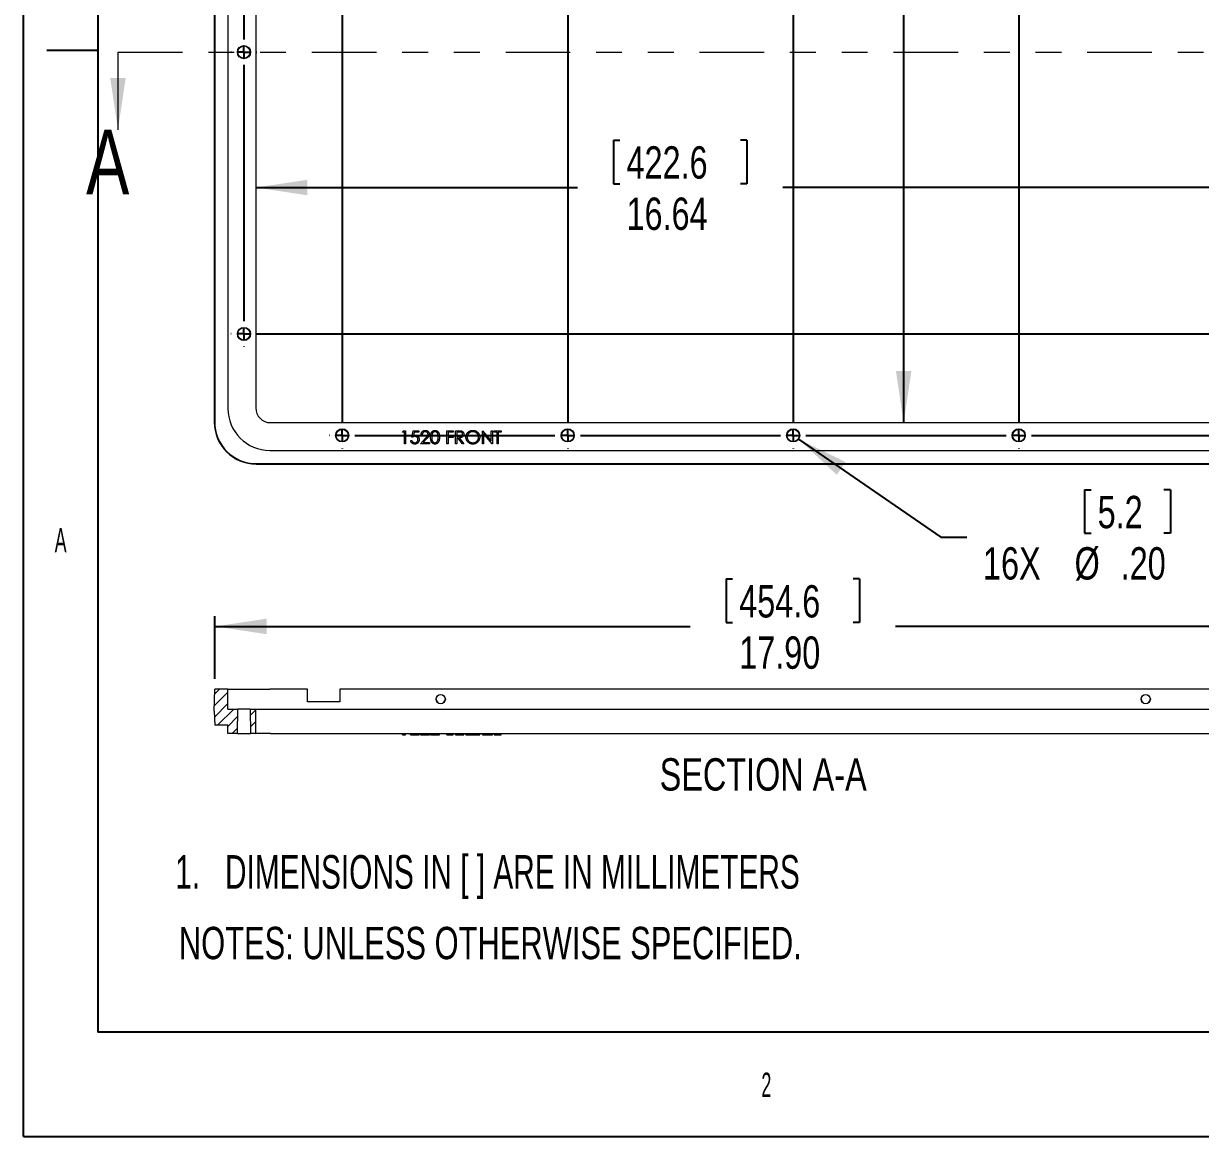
# Model space of a CAD drawing. Header units: inches. Extents: x 0 to 11, y 0 to 8.5.
# Drawn here: x 0 to 4.553, y 0 to 4.305 of the extents above; entities that cross this region are included whole.
import ezdxf

# ---------------------------------------------------------------- set-up
doc = ezdxf.new("R2010")
doc.units = ezdxf.units.IN
doc.header["$MEASUREMENT"] = 0
doc.linetypes.add('PHANTOM', pattern=[0.5, 0.25, -0.05, 0.05, -0.05, 0.05, -0.05])
doc.layers.add('SLD-0', color=7, linetype='Continuous')
doc.styles.add('SLDTEXTSTYLE0', font='TXT', dxfattribs={"width": 0.714844})
doc.styles.add('SLDTEXTSTYLE1', font='TXT', dxfattribs={"width": 0.663462})
doc.styles.add('SLDTEXTSTYLE2', font='TXT', dxfattribs={"width": 0.75})
doc.styles.add('SLDTEXTSTYLE6', font='TXT', dxfattribs={"width": 0.552632})
doc.dimstyles.new('SLDDIMSTYLE0', dxfattribs={"dimtxt": 0.125, "dimasz": 0.2, "dimexe": 0, "dimexo": 0.0625, "dimgap": 0.03125, "dimtad": 0, "dimtih": 1, "dimtoh": 1, "dimlfac": 4, "dimzin": 12, "dimdsep": 46, "dimtxsty": 'SLDTEXTSTYLE2', "dimsah": 1, "dimcen": 0.09, "dimadec": 0, "dimazin": 0, "dimtfac": 1, "dimtofl": 0, "dimtmove": 0, "dimatfit": 3, "dimfxl": 1, "dimtolj": 1, "dimtzin": 12, "dimarcsym": 0})
doc.dimstyles.new('SLDDIMSTYLE1', dxfattribs={"dimtxt": 0.125, "dimasz": 0.2, "dimexe": 0, "dimexo": 0.0625, "dimgap": 0.03125, "dimtad": 0, "dimtih": 1, "dimtoh": 1, "dimlfac": 4, "dimzin": 4, "dimdsep": 46, "dimtxsty": 'SLDTEXTSTYLE2', "dimsah": 1, "dimcen": 0.09, "dimadec": 0, "dimazin": 0, "dimtfac": 1, "dimtofl": 0, "dimtmove": 0, "dimatfit": 3, "dimfxl": 1, "dimtolj": 1, "dimtzin": 12, "dimarcsym": 0})
doc.dimstyles.new('SLDDIMSTYLE2', dxfattribs={"dimtxt": 0.125, "dimasz": 0.2, "dimexe": 0, "dimexo": 0.0625, "dimgap": 0.03125, "dimtad": 0, "dimtih": 1, "dimtoh": 1, "dimlfac": 4, "dimzin": 4, "dimdsep": 46, "dimtxsty": 'SLDTEXTSTYLE2', "dimsah": 1, "dimcen": 0.09, "dimadec": 0, "dimazin": 0, "dimtfac": 1, "dimtmove": 0, "dimatfit": 3, "dimfxl": 1, "dimtolj": 1, "dimtzin": 12, "dimarcsym": 0})

# ---------------------------------------------------------------- blocks, each defined once
blk = doc.blocks.new('*D7')
at = {"layer": 'SLD-0'}
for p, q in [((2.9987, 2.6972), (3.5495, 2.318)), ((4.1049, 2.5015), (4.1049, 2.3329)), ((4.1049, 2.5015), (4.1302, 2.5015)), ((4.4368, 2.5015), (4.4115, 2.5015)), ((4.4368, 2.5015), (4.4368, 2.3329)), ((4.1049, 2.3329), (4.1302, 2.3329)), ((4.4368, 2.3329), (4.4115, 2.3329)), ((3.5495, 2.318), (3.6495, 2.318))]:
    blk.add_line(p, q, dxfattribs=at)
blk.add_solid([(2.9987, 2.6972), (3.1464, 2.5591), (3.1804, 2.6085)], dxfattribs=at)
at = {"layer": 'SLD-0', "char_height": 0.125, "attachment_point": 1, "style": 'SLDTEXTSTYLE2'}
for s, insert in [('5.2', (4.1555, 2.4777)), ('16X ', (3.712, 2.2792)), ('%%c', (4.0662, 2.2792)), ('.20', (4.2448, 2.2792))]:
    blk.add_mtext(s, dxfattribs=dict(at, insert=insert))
blk = doc.blocks.new('*D8')
at = {"layer": 'SLD-0'}
for p, q in [((3.4051, 5.6274), (3.4051, 4.8833)), ((3.1468, 4.8684), (3.1468, 4.6998)), ((3.1468, 4.8684), (3.1721, 4.8684)), ((3.6634, 4.8684), (3.6381, 4.8684)), ((3.6634, 4.8684), (3.6634, 4.6998)), ((3.1468, 4.6998), (3.1721, 4.6998)), ((3.6634, 4.6998), (3.6381, 4.6998)), ((3.4051, 2.7609), (3.4051, 4.4865))]:
    blk.add_line(p, q, dxfattribs=at)
for points in [[(3.4051, 5.6274), (3.3751, 5.4274), (3.4351, 5.4274)], [(3.4051, 2.7609), (3.4351, 2.9609), (3.3751, 2.9609)]]:
    blk.add_solid(points, dxfattribs=at)
at = {"layer": 'SLD-0', "char_height": 0.125, "attachment_point": 1, "style": 'SLDTEXTSTYLE2'}
for s, insert in [('291.2', (3.1974, 4.8446)), ('11.47', (3.1974, 4.6462))]:
    blk.add_mtext(s, dxfattribs=dict(at, insert=insert))
blk = doc.blocks.new('*D9')
at = {"layer": 'SLD-0'}
for p, q in [((2.2822, 3.8538), (2.2822, 3.6852)), ((2.2822, 3.8538), (2.3075, 3.8538)), ((2.7987, 3.8538), (2.7734, 3.8538)), ((2.7987, 3.8538), (2.7987, 3.6852)), ((0.8982, 3.6703), (2.1437, 3.6703)), ((2.2822, 3.6852), (2.3075, 3.6852)), ((2.7987, 3.6852), (2.7734, 3.6852)), ((5.0572, 3.6703), (2.9372, 3.6703))]:
    blk.add_line(p, q, dxfattribs=at)
for points in [[(0.8982, 3.6703), (1.0982, 3.6403), (1.0982, 3.7003)], [(5.0572, 3.6703), (4.8572, 3.7003), (4.8572, 3.6403)]]:
    blk.add_solid(points, dxfattribs=at)
at = {"layer": 'SLD-0', "char_height": 0.125, "attachment_point": 1, "style": 'SLDTEXTSTYLE2'}
for s, insert in [('422.6', (2.3328, 3.8299)), ('16.64', (2.3328, 3.6315))]:
    blk.add_mtext(s, dxfattribs=dict(at, insert=insert))
blk = doc.blocks.new('SW_CENTERMARKSYMBOL_0')
at = {"layer": 'SLD-0', "color": 0}
for p, q in [((0.38, 0.4417), (0.38, 0.4426)), ((0.38, 0.3925), (0.38, 0.4171)), ((1.2525, 0.4417), (1.2525, 0.4426)), ((1.2525, 0.3925), (1.2525, 0.4171)), ((2.125, 0.4417), (2.125, 0.4426)), ((2.125, 0.3925), (2.125, 0.4171)), ((2.9975, 0.4417), (2.9975, 0.4426)), ((2.9975, 0.3925), (2.9975, 0.4171)), ((3.87, 0.4417), (3.87, 0.4426)), ((3.87, 0.3925), (3.87, 0.4171)), ((0.3308, 0.3925), (0.3299, 0.3925)), ((0.38, 0.3925), (0.3554, 0.3925)), ((0.38, 0.3925), (0.4046, 0.3925)), ((0.38, 0.3925), (0.38, 0.3679)), ((0.4292, 0.3925), (1.2033, 0.3925)), ((1.2525, 0.3925), (1.2279, 0.3925)), ((1.2525, 0.3925), (1.2771, 0.3925)), ((1.2525, 0.3925), (1.2525, 0.3679)), ((1.3017, 0.3925), (2.0758, 0.3925)), ((2.125, 0.3925), (2.1004, 0.3925)), ((2.125, 0.3925), (2.1496, 0.3925)), ((2.125, 0.3925), (2.125, 0.3679)), ((2.1742, 0.3925), (2.9483, 0.3925)), ((2.9975, 0.3925), (2.9729, 0.3925)), ((2.9975, 0.3925), (3.0221, 0.3925)), ((2.9975, 0.3925), (2.9975, 0.3679)), ((3.0467, 0.3925), (3.8208, 0.3925)), ((3.87, 0.3925), (3.8454, 0.3925)), ((3.87, 0.3925), (3.8946, 0.3925)), ((3.87, 0.3925), (3.87, 0.3679)), ((3.9192, 0.3925), (3.9201, 0.3925)), ((0.38, 0.3433), (0.38, -2.5233)), ((1.2525, 0.3433), (1.2525, -2.5233)), ((2.125, 0.3433), (2.125, -2.5233)), ((2.9975, 0.3433), (2.9975, -2.5233)), ((3.87, 0.3433), (3.87, -2.5233)), ((0, 0.0492), (0, 0.0501)), ((4.25, 0.0492), (4.25, 0.0501)), ((-0.0492, 0), (-0.0501, 0)), ((0, 0), (-0.0246, 0)), ((0, 0), (0, 0.0246)), ((0, 0), (0.0246, 0)), ((0, 0), (0, -0.0246)), ((0.0492, 0), (4.2008, 0)), ((4.25, 0), (4.2254, 0)), ((4.25, 0), (4.25, 0.0246)), ((4.25, 0), (4.2746, 0)), ((4.25, 0), (4.25, -0.0246)), ((4.2992, 0), (4.3001, 0)), ((0, -0.0492), (0, -1.0408)), ((4.25, -0.0492), (4.25, -1.0408)), ((-0.0492, -1.09), (-0.0501, -1.09)), ((0, -1.09), (-0.0246, -1.09)), ((0, -1.09), (0, -1.0654)), ((0, -1.09), (0.0246, -1.09)), ((0, -1.09), (0, -1.1146)), ((0.0492, -1.09), (0.0501, -1.09)), ((4.2008, -1.09), (4.1999, -1.09)), ((4.25, -1.09), (4.2254, -1.09)), ((4.25, -1.09), (4.25, -1.0654)), ((4.25, -1.09), (4.2746, -1.09)), ((4.25, -1.09), (4.25, -1.1146)), ((4.2992, -1.09), (4.3001, -1.09)), ((0, -1.1392), (0, -2.1308)), ((4.25, -1.1392), (4.25, -2.1308)), ((-0.0492, -2.18), (-0.0501, -2.18)), ((0, -2.18), (-0.0246, -2.18)), ((0, -2.18), (0, -2.1554)), ((0, -2.18), (0.0246, -2.18)), ((0, -2.18), (0, -2.2046)), ((0.0492, -2.18), (4.2008, -2.18)), ((4.25, -2.18), (4.2254, -2.18)), ((4.25, -2.18), (4.25, -2.1554)), ((4.25, -2.18), (4.2746, -2.18)), ((4.25, -2.18), (4.25, -2.2046)), ((4.2992, -2.18), (4.3001, -2.18)), ((0, -2.2292), (0, -2.2301)), ((4.25, -2.2292), (4.25, -2.2301)), ((0.38, -2.5725), (0.38, -2.5479)), ((1.2525, -2.5725), (1.2525, -2.5479)), ((2.125, -2.5725), (2.125, -2.5479)), ((2.9975, -2.5725), (2.9975, -2.5479)), ((3.87, -2.5725), (3.87, -2.5479)), ((0.3308, -2.5725), (0.3299, -2.5725)), ((0.38, -2.5725), (0.3554, -2.5725)), ((0.38, -2.5725), (0.4046, -2.5725)), ((0.38, -2.5725), (0.38, -2.5971)), ((0.4292, -2.5725), (1.2033, -2.5725)), ((1.2525, -2.5725), (1.2279, -2.5725)), ((1.2525, -2.5725), (1.2771, -2.5725)), ((1.2525, -2.5725), (1.2525, -2.5971)), ((1.3017, -2.5725), (2.0758, -2.5725)), ((2.125, -2.5725), (2.1004, -2.5725)), ((2.125, -2.5725), (2.1496, -2.5725)), ((2.125, -2.5725), (2.125, -2.5971)), ((2.1742, -2.5725), (2.9483, -2.5725)), ((2.9975, -2.5725), (2.9729, -2.5725)), ((2.9975, -2.5725), (3.0221, -2.5725)), ((2.9975, -2.5725), (2.9975, -2.5971)), ((3.0467, -2.5725), (3.8208, -2.5725)), ((3.87, -2.5725), (3.8454, -2.5725)), ((3.87, -2.5725), (3.8946, -2.5725)), ((3.87, -2.5725), (3.87, -2.5971)), ((3.9192, -2.5725), (3.9201, -2.5725)), ((0.38, -2.6217), (0.38, -2.6226)), ((1.2525, -2.6217), (1.2525, -2.6226)), ((2.125, -2.6217), (2.125, -2.6226)), ((2.9975, -2.6217), (2.9975, -2.6226)), ((3.87, -2.6217), (3.87, -2.6226))]:
    blk.add_line(p, q, dxfattribs=at)
blk = doc.blocks.new('*D20')
at = {"layer": 'SLD-0'}
for p, q in [((2.7181, 2.1563), (2.7181, 1.9876)), ((2.7181, 2.1563), (2.7434, 2.1563)), ((3.2346, 2.1563), (3.2093, 2.1563)), ((3.2346, 2.1563), (3.2346, 1.9876)), ((0.7407, 1.7701), (0.7407, 2.0121)), ((5.2147, 1.7701), (5.2147, 2.0121)), ((0.7407, 1.9727), (2.5796, 1.9727)), ((2.7181, 1.9876), (2.7434, 1.9876)), ((3.2346, 1.9876), (3.2093, 1.9876)), ((5.2147, 1.9727), (3.3731, 1.9727))]:
    blk.add_line(p, q, dxfattribs=at)
for points in [[(0.7407, 1.9727), (0.9407, 1.9427), (0.9407, 2.0027)], [(5.2147, 1.9727), (5.0147, 2.0027), (5.0147, 1.9427)]]:
    blk.add_solid(points, dxfattribs=at)
at = {"layer": 'SLD-0', "char_height": 0.125, "attachment_point": 1, "style": 'SLDTEXTSTYLE2'}
for s, insert in [('454.6', (2.7687, 2.1324)), ('17.90', (2.7687, 1.934))]:
    blk.add_mtext(s, dxfattribs=dict(at, insert=insert))

msp = doc.modelspace()

# ---------------------------------------------------------------- hatches: boundary and pattern name
at = {"linetype": 'Continuous', "lineweight": 0}
h = msp.add_hatch(dxfattribs=at)
h.set_pattern_fill('ANSI31', scale=0.25, style=0)
h.paths.add_polyline_path([(0.7407, 1.7307), (0.7377, 1.6444), (0.7395, 1.5907), (0.7907, 1.5907), (0.7907, 1.5582), (0.8272, 1.5582), (0.8288, 1.6532), (0.7907, 1.6532), (0.7907, 1.7307)], flags=0)
h = msp.add_hatch(dxfattribs=at)
h.set_pattern_fill('ANSI31', scale=0.25, style=0)
h.paths.add_polyline_path([(0.8782, 1.5582), (0.8982, 1.5582), (0.8982, 1.6532), (0.8765, 1.6532)], flags=0)

# ---------------------------------------------------------------- linework, layer by layer
at = {"color": 7, "linetype": 'Continuous', "lineweight": 15}
for p, q in [((0.7377, 5.6255), (0.7377, 2.7628)), ((0.7395, 5.6236), (0.7395, 2.7647)), ((0.7907, 5.5724), (0.7907, 2.8159)), ((0.8982, 5.5699), (0.8982, 2.8184)), ((0.9557, 2.7609), (4.9997, 2.7609)), ((1.4658, 2.7247), (1.4688, 2.7299)), ((1.4736, 2.7247), (1.4658, 2.7247)), ((1.4688, 2.7299), (1.4781, 2.7299)), ((1.4736, 2.6793), (1.4736, 2.7247)), ((1.4781, 2.7299), (1.4781, 2.6793)), ((1.4976, 2.6923), (1.5021, 2.6923)), ((1.5028, 2.7046), (1.508, 2.7299)), ((1.508, 2.7299), (1.5287, 2.7299)), ((1.5115, 2.7247), (1.5088, 2.7114)), ((1.5287, 2.7247), (1.5115, 2.7247)), ((1.5287, 2.7299), (1.5287, 2.7247)), ((1.5359, 2.6793), (1.5555, 2.7003)), ((1.5424, 2.7144), (1.5378, 2.7144)), ((1.5594, 2.698), (1.5467, 2.6845)), ((1.6377, 2.7299), (1.6624, 2.7299)), ((1.6377, 2.6793), (1.6377, 2.7299)), ((1.6624, 2.7247), (1.6422, 2.7247)), ((1.6422, 2.7247), (1.6422, 2.7092)), ((1.6422, 2.7092), (1.6624, 2.7092)), ((1.6624, 2.704), (1.6422, 2.704)), ((1.6422, 2.704), (1.6422, 2.6793)), ((1.6624, 2.7299), (1.6624, 2.7247)), ((1.6624, 2.7092), (1.6624, 2.704)), ((1.6714, 2.7299), (1.6816, 2.7299)), ((1.6714, 2.6793), (1.6714, 2.7299)), ((1.6855, 2.7247), (1.676, 2.7247)), ((1.676, 2.7247), (1.676, 2.7079)), ((1.676, 2.7079), (1.6852, 2.7078)), ((1.6797, 2.7027), (1.676, 2.7027)), ((1.676, 2.7027), (1.676, 2.6793)), ((1.6983, 2.6793), (1.6797, 2.7027)), ((1.6853, 2.7027), (1.7039, 2.6793)), ((1.7752, 2.6793), (1.7752, 2.7299)), ((1.7752, 2.7299), (1.7762, 2.7299)), ((1.7762, 2.7299), (1.8096, 2.6901)), ((1.8131, 2.6793), (1.7798, 2.7191)), ((1.7798, 2.7191), (1.7798, 2.6793)), ((1.8096, 2.6901), (1.8096, 2.7299)), ((1.8096, 2.7299), (1.8141, 2.7299)), ((1.8141, 2.7299), (1.8141, 2.6793)), ((1.8213, 2.7247), (1.8213, 2.7299)), ((1.8213, 2.7299), (1.8479, 2.7299)), ((1.8323, 2.7247), (1.8213, 2.7247)), ((1.8323, 2.6793), (1.8323, 2.7247)), ((1.8368, 2.7247), (1.8368, 2.6793)), ((1.8479, 2.7247), (1.8368, 2.7247)), ((1.8479, 2.7299), (1.8479, 2.7247)), ((0.9532, 2.6534), (5.0022, 2.6534)), ((1.4781, 2.6793), (1.4736, 2.6793)), ((1.5703, 2.6793), (1.5359, 2.6793)), ((1.5467, 2.6845), (1.5703, 2.6845)), ((1.5703, 2.6845), (1.5703, 2.6793)), ((1.6422, 2.6793), (1.6377, 2.6793)), ((1.676, 2.6793), (1.6714, 2.6793)), ((1.7039, 2.6793), (1.6983, 2.6793)), ((1.7798, 2.6793), (1.7752, 2.6793)), ((1.8141, 2.6793), (1.8131, 2.6793)), ((1.8368, 2.6793), (1.8323, 2.6793)), ((0.9001, 2.6004), (5.0553, 2.6004)), ((0.9019, 2.6023), (5.0534, 2.6023)), ((0.7377, 1.6444), (0.7407, 1.7307)), ((0.7907, 1.7307), (0.7407, 1.7307)), ((0.7907, 1.6532), (0.7907, 1.7307)), ((0.7907, 1.7307), (0.9532, 1.7307)), ((1.0989, 1.7307), (0.9532, 1.7307)), ((1.0989, 1.6807), (1.0989, 1.7307)), ((1.2239, 1.7307), (1.2239, 1.6807)), ((4.7314, 1.7307), (1.2239, 1.7307)), ((0.7377, 1.6444), (0.7395, 1.5907)), ((0.7907, 1.6532), (0.8288, 1.6532)), ((0.8272, 1.5582), (0.8288, 1.6532)), ((0.8765, 1.6532), (0.8288, 1.6532)), ((0.8765, 1.6532), (0.8782, 1.5582)), ((0.8765, 1.6532), (0.8982, 1.6532)), ((0.8982, 1.5582), (0.8982, 1.6532)), ((0.8982, 1.6532), (0.9557, 1.6532)), ((0.9557, 1.6532), (4.9997, 1.6532)), ((1.2239, 1.6807), (1.0989, 1.6807)), ((0.7907, 1.5907), (0.7395, 1.5907)), ((0.7907, 1.5582), (0.7907, 1.5907)), ((0.8272, 1.5582), (0.7907, 1.5582)), ((0.8272, 1.5582), (0.8782, 1.5582)), ((0.8982, 1.5582), (0.8782, 1.5582)), ((0.9557, 1.5582), (0.8982, 1.5582)), ((0.9557, 1.5582), (4.9997, 1.5582)), ((1.4658, 1.5532), (1.4658, 1.5582)), ((1.4658, 1.5532), (1.4688, 1.5532)), ((1.4688, 1.5532), (1.4688, 1.5582)), ((1.4688, 1.5532), (1.4781, 1.5532)), ((1.4781, 1.5532), (1.4781, 1.5582)), ((1.4976, 1.5532), (1.4976, 1.5582)), ((1.4976, 1.5532), (1.5021, 1.5532)), ((1.5021, 1.5532), (1.5021, 1.5582)), ((1.5028, 1.5532), (1.5028, 1.5582)), ((1.5028, 1.5532), (1.508, 1.5532)), ((1.508, 1.5532), (1.508, 1.5582)), ((1.508, 1.5532), (1.5287, 1.5532)), ((1.5287, 1.5532), (1.5287, 1.5582)), ((1.5307, 1.5532), (1.5307, 1.5582)), ((1.5359, 1.5532), (1.5359, 1.5582)), ((1.5359, 1.5532), (1.5378, 1.5532)), ((1.5378, 1.5532), (1.5378, 1.5582)), ((1.5543, 1.5532), (1.5543, 1.5582)), ((1.5696, 1.5532), (1.5696, 1.5582)), ((1.5696, 1.5532), (1.5703, 1.5532)), ((1.5703, 1.5532), (1.5703, 1.5582)), ((1.5748, 1.5532), (1.5748, 1.5582)), ((1.5917, 1.5532), (1.5917, 1.5582)), ((1.6092, 1.5532), (1.6092, 1.5582)), ((1.6377, 1.5532), (1.6377, 1.5582)), ((1.6377, 1.5532), (1.6624, 1.5532)), ((1.6422, 1.5532), (1.6624, 1.5532)), ((1.6624, 1.5532), (1.6624, 1.5582)), ((1.6714, 1.5532), (1.6714, 1.5582)), ((1.6714, 1.5532), (1.6816, 1.5532)), ((1.6816, 1.5532), (1.6816, 1.5582)), ((1.693, 1.5532), (1.693, 1.5582)), ((1.7032, 1.5532), (1.7032, 1.5582)), ((1.7032, 1.5532), (1.7039, 1.5532)), ((1.7039, 1.5532), (1.7039, 1.5582)), ((1.7117, 1.5532), (1.7117, 1.5582)), ((1.7379, 1.5532), (1.7379, 1.5582)), ((1.7648, 1.5532), (1.7648, 1.5582)), ((1.7752, 1.5532), (1.7752, 1.5582)), ((1.7752, 1.5532), (1.7762, 1.5532)), ((1.7762, 1.5532), (1.7762, 1.5582)), ((1.7762, 1.5532), (1.8096, 1.5532)), ((1.8096, 1.5532), (1.8096, 1.5582)), ((1.8096, 1.5532), (1.8141, 1.5532)), ((1.8141, 1.5532), (1.8141, 1.5582)), ((1.8213, 1.5532), (1.8213, 1.5582)), ((1.8213, 1.5532), (1.8479, 1.5532)), ((1.8479, 1.5532), (1.8479, 1.5582))]:
    msp.add_line(p, q, dxfattribs=at)
at = {"color": 7, "linetype": 'PHANTOM', "lineweight": 0}
msp.add_line((0.3653, 4.1941), (5.59, 4.1941), dxfattribs=at)
at = {"color": 7, "linetype": 'Continuous', "lineweight": 0}
msp.add_line((0.3653, 4.1941), (0.3653, 3.8941), dxfattribs=at)
at = {"color": 7, "linetype": 'Continuous', "lineweight": 15}
for centre, radius in [((0.8527, 4.1941), 0.0255), ((0.8527, 4.1941), 0.0238), ((0.8527, 3.1041), 0.0255), ((0.8527, 3.1041), 0.0238), ((1.2327, 2.7116), 0.0255), ((1.2327, 2.7116), 0.0238), ((2.1052, 2.7116), 0.0255), ((2.1052, 2.7116), 0.0238), ((2.9777, 2.7116), 0.0255), ((2.9777, 2.7116), 0.0238), ((3.8502, 2.7116), 0.0255), ((3.8502, 2.7116), 0.0238)]:
    msp.add_circle(centre, radius, dxfattribs=at)
for centre, radius, start, end in [((0.9532, 2.8159), 0.1625, 180, 270), ((0.9557, 2.8184), 0.0575, 180, 270), ((1.6139, 1.6932), 0.018, 182.8809, 357.1191), ((4.3414, 1.6932), 0.018, 182.8809, 357.1191)]:
    msp.add_arc(centre, radius, start, end, dxfattribs=at)
for centre in [(0.9003, 2.763), (0.9021, 2.7649)]:
    msp.add_ellipse(centre, major_axis=(-0.115, -0.115), ratio=0.998783, start_param=5.498396, end_param=7.067974, dxfattribs=at)
for centre in [(1.6139, 1.6914), (4.3414, 1.6914)]:
    msp.add_ellipse(centre, major_axis=(0, 0.018), ratio=0.999391, dxfattribs=at)
for points, knots in [([(1.513, 2.678), (1.5125, 2.678), (1.5115, 2.6781), (1.5101, 2.6783), (1.5087, 2.6786), (1.5074, 2.679), (1.5061, 2.6796), (1.5049, 2.6803), (1.5037, 2.6811), (1.5026, 2.682), (1.5016, 2.683), (1.5007, 2.6841), (1.4999, 2.6853), (1.4993, 2.6866), (1.4987, 2.6879), (1.4982, 2.6893), (1.4978, 2.6908), (1.4977, 2.6918), (1.4976, 2.6923)], [0, 0, 0, 0, 0.065421, 0.128708, 0.190236, 0.250724, 0.310637, 0.370766, 0.431615, 0.493523, 0.555883, 0.617342, 0.678668, 0.740711, 0.802985, 0.866803, 0.932347, 1, 1, 1, 1]), ([(1.5021, 2.6923), (1.5023, 2.6918), (1.5025, 2.6909), (1.5029, 2.6896), (1.5035, 2.6884), (1.5042, 2.6874), (1.505, 2.6865), (1.506, 2.6857), (1.507, 2.685), (1.5082, 2.6844), (1.5094, 2.6838), (1.5107, 2.6835), (1.512, 2.6833), (1.5129, 2.6832), (1.5133, 2.6832)], [0, 0, 0, 0, 0.094687, 0.181994, 0.264377, 0.34218, 0.418618, 0.496509, 0.577369, 0.661511, 0.746733, 0.831258, 0.915206, 1, 1, 1, 1]), ([(1.5139, 2.7072), (1.5136, 2.7072), (1.5127, 2.7072), (1.5115, 2.7071), (1.5102, 2.7069), (1.5088, 2.7066), (1.5074, 2.7062), (1.5059, 2.7058), (1.5044, 2.7052), (1.5033, 2.7048), (1.5028, 2.7046)], [0, 0, 0, 0, 0.102203, 0.211023, 0.3251, 0.446502, 0.573788, 0.708901, 0.850358, 1, 1, 1, 1]), ([(1.5088, 2.7114), (1.5093, 2.7116), (1.5104, 2.7119), (1.5119, 2.7122), (1.5134, 2.7124), (1.5143, 2.7124), (1.5148, 2.7124)], [0, 0, 0, 0, 0.275068, 0.532901, 0.773973, 1, 1, 1, 1]), ([(1.5307, 2.6959), (1.5307, 2.6955), (1.5307, 2.6946), (1.5306, 2.6934), (1.5304, 2.6922), (1.5301, 2.6911), (1.5298, 2.6899), (1.5294, 2.6888), (1.5289, 2.6877), (1.5284, 2.6867), (1.5278, 2.6857), (1.5271, 2.6847), (1.5264, 2.6838), (1.5257, 2.683), (1.5249, 2.6822), (1.524, 2.6815), (1.5231, 2.6808), (1.5221, 2.6803), (1.5211, 2.6797), (1.5201, 2.6793), (1.519, 2.6789), (1.5179, 2.6786), (1.5167, 2.6783), (1.5155, 2.6782), (1.5143, 2.6781), (1.5135, 2.678), (1.513, 2.678)], [0, 0, 0, 0, 0.044014, 0.087434, 0.130118, 0.172554, 0.214555, 0.256298, 0.298438, 0.340849, 0.382715, 0.423924, 0.464246, 0.504074, 0.543862, 0.583567, 0.623094, 0.663229, 0.703551, 0.743938, 0.784541, 0.82575, 0.867757, 0.910745, 0.954914, 1, 1, 1, 1]), ([(1.5133, 2.6832), (1.5137, 2.6832), (1.5146, 2.6833), (1.5158, 2.6834), (1.5171, 2.6837), (1.5182, 2.6841), (1.5193, 2.6846), (1.5204, 2.6853), (1.5214, 2.686), (1.5224, 2.6869), (1.5233, 2.6878), (1.524, 2.6888), (1.5247, 2.6899), (1.5252, 2.691), (1.5256, 2.6922), (1.5259, 2.6934), (1.5261, 2.6947), (1.5261, 2.6956), (1.5261, 2.6961)], [0, 0, 0, 0, 0.064207, 0.126425, 0.18768, 0.248216, 0.308305, 0.369661, 0.431699, 0.495947, 0.559758, 0.622295, 0.683911, 0.745092, 0.80674, 0.869087, 0.93329, 1, 1, 1, 1]), ([(1.5261, 2.6961), (1.5261, 2.6965), (1.5261, 2.6973), (1.526, 2.6984), (1.5257, 2.6995), (1.5253, 2.7006), (1.5249, 2.7015), (1.5243, 2.7025), (1.5236, 2.7033), (1.5228, 2.7041), (1.522, 2.7049), (1.521, 2.7055), (1.52, 2.706), (1.5189, 2.7065), (1.5178, 2.7068), (1.5166, 2.7071), (1.5153, 2.7072), (1.5144, 2.7072), (1.5139, 2.7072)], [0, 0, 0, 0, 0.0653514, 0.127916, 0.1883602, 0.2472161, 0.3056301, 0.3637698, 0.4226609, 0.4826873, 0.5433002, 0.604118, 0.6649649, 0.7274135, 0.7914676, 0.8580554, 0.9270368, 1, 1, 1, 1]), ([(1.5148, 2.7124), (1.5153, 2.7124), (1.5164, 2.7124), (1.5181, 2.7121), (1.5196, 2.7118), (1.5211, 2.7113), (1.5225, 2.7106), (1.5238, 2.7098), (1.525, 2.7089), (1.5262, 2.7078), (1.5273, 2.7066), (1.5282, 2.7053), (1.529, 2.7039), (1.5296, 2.7025), (1.5301, 2.7009), (1.5304, 2.6993), (1.5306, 2.6976), (1.5307, 2.6965), (1.5307, 2.6959)], [0, 0, 0, 0, 0.065808, 0.129394, 0.190894, 0.251281, 0.310815, 0.370371, 0.430768, 0.492881, 0.555104, 0.616067, 0.677256, 0.73826, 0.800762, 0.864778, 0.931045, 1, 1, 1, 1]), ([(1.5378, 2.7144), (1.5379, 2.715), (1.5379, 2.7161), (1.5382, 2.7179), (1.5386, 2.7195), (1.5391, 2.7211), (1.5398, 2.7226), (1.5406, 2.724), (1.5416, 2.7253), (1.5427, 2.7265), (1.5439, 2.7276), (1.5452, 2.7286), (1.5465, 2.7294), (1.548, 2.7301), (1.5495, 2.7306), (1.551, 2.731), (1.5526, 2.7312), (1.5538, 2.7312), (1.5543, 2.7312)], [0, 0, 0, 0, 0.068791, 0.135103, 0.198979, 0.261904, 0.323495, 0.385195, 0.446969, 0.509765, 0.572251, 0.633405, 0.693251, 0.752583, 0.812579, 0.873275, 0.93555, 1, 1, 1, 1]), ([(1.5541, 2.726), (1.5537, 2.726), (1.5529, 2.726), (1.5518, 2.7259), (1.5507, 2.7256), (1.5496, 2.7253), (1.5487, 2.7249), (1.5477, 2.7243), (1.5468, 2.7237), (1.546, 2.723), (1.5452, 2.7222), (1.5446, 2.7213), (1.544, 2.7203), (1.5435, 2.7193), (1.5431, 2.7182), (1.5427, 2.717), (1.5425, 2.7157), (1.5424, 2.7148), (1.5424, 2.7144)], [0, 0, 0, 0, 0.0644387, 0.1265469, 0.1868872, 0.2458775, 0.3040409, 0.3621912, 0.4209759, 0.4806603, 0.5406003, 0.6006891, 0.6619358, 0.7244425, 0.7890384, 0.8563138, 0.926352, 1, 1, 1, 1]), ([(1.5651, 2.7158), (1.5651, 2.7161), (1.565, 2.7168), (1.5649, 2.7178), (1.5646, 2.7188), (1.5643, 2.7197), (1.5638, 2.7206), (1.5633, 2.7214), (1.5626, 2.7223), (1.5619, 2.723), (1.5611, 2.7237), (1.5602, 2.7243), (1.5593, 2.7249), (1.5583, 2.7253), (1.5573, 2.7256), (1.5563, 2.7259), (1.5552, 2.726), (1.5545, 2.726), (1.5541, 2.726)], [0, 0, 0, 0, 0.061965, 0.122122, 0.180988, 0.239933, 0.299906, 0.359989, 0.421776, 0.486576, 0.551535, 0.615018, 0.677259, 0.73973, 0.80305, 0.866495, 0.931973, 1, 1, 1, 1]), ([(1.5543, 2.7312), (1.5549, 2.7312), (1.556, 2.7312), (1.5576, 2.731), (1.5591, 2.7306), (1.5605, 2.7301), (1.5618, 2.7295), (1.5631, 2.7287), (1.5643, 2.7278), (1.5654, 2.7268), (1.5664, 2.7256), (1.5672, 2.7244), (1.568, 2.7232), (1.5686, 2.7219), (1.569, 2.7205), (1.5694, 2.7191), (1.5696, 2.7177), (1.5696, 2.7167), (1.5696, 2.7162)], [0, 0, 0, 0, 0.069475, 0.136517, 0.200789, 0.26383, 0.325735, 0.387291, 0.449509, 0.512968, 0.576275, 0.63758, 0.697903, 0.757172, 0.816599, 0.876653, 0.93729, 1, 1, 1, 1]), ([(1.5555, 2.7003), (1.556, 2.7008), (1.5569, 2.7017), (1.5582, 2.7031), (1.5594, 2.7044), (1.5604, 2.7056), (1.5613, 2.7067), (1.5621, 2.7077), (1.5627, 2.7086), (1.5634, 2.7097), (1.5641, 2.711), (1.5646, 2.7125), (1.565, 2.7141), (1.565, 2.7152), (1.5651, 2.7158)], [0, 0, 0, 0, 0.110803, 0.212829, 0.306101, 0.390647, 0.466924, 0.534481, 0.593587, 0.644557, 0.7362, 0.825024, 0.911986, 1, 1, 1, 1]), ([(1.5696, 2.7162), (1.5696, 2.7155), (1.5695, 2.7141), (1.5691, 2.712), (1.5685, 2.71), (1.5677, 2.7084), (1.5669, 2.7072), (1.5662, 2.7061), (1.5654, 2.7049), (1.5644, 2.7037), (1.5633, 2.7024), (1.5621, 2.701), (1.5608, 2.6996), (1.5599, 2.6986), (1.5594, 2.698)], [0, 0, 0, 0, 0.098702, 0.195672, 0.292422, 0.391343, 0.444462, 0.504229, 0.570352, 0.642546, 0.722288, 0.807921, 0.90047, 1, 1, 1, 1]), ([(1.5748, 2.7046), (1.5748, 2.7054), (1.5748, 2.707), (1.5749, 2.7093), (1.5751, 2.7114), (1.5753, 2.7135), (1.5756, 2.7153), (1.576, 2.7171), (1.5764, 2.7186), (1.5769, 2.7201), (1.5775, 2.7214), (1.5781, 2.7227), (1.5788, 2.7238), (1.5795, 2.7249), (1.5803, 2.7259), (1.5811, 2.7268), (1.582, 2.7277), (1.583, 2.7284), (1.584, 2.7291), (1.585, 2.7296), (1.586, 2.7301), (1.5871, 2.7305), (1.5882, 2.7308), (1.5894, 2.7311), (1.5905, 2.7312), (1.5913, 2.7312), (1.5917, 2.7312)], [0, 0, 0, 0, 0.068595, 0.133246, 0.194313, 0.251279, 0.304513, 0.354235, 0.400481, 0.443411, 0.484015, 0.523252, 0.561042, 0.5979, 0.633518, 0.668314, 0.702496, 0.736685, 0.770293, 0.803437, 0.835913, 0.86846, 0.900847, 0.933467, 0.966258, 1, 1, 1, 1]), ([(1.5917, 2.678), (1.5913, 2.678), (1.5905, 2.6781), (1.5894, 2.6782), (1.5882, 2.6784), (1.5871, 2.6787), (1.586, 2.6791), (1.585, 2.6796), (1.584, 2.6802), (1.583, 2.6808), (1.5821, 2.6816), (1.5812, 2.6824), (1.5803, 2.6833), (1.5796, 2.6843), (1.5788, 2.6854), (1.5781, 2.6866), (1.5775, 2.6878), (1.5769, 2.6892), (1.5764, 2.6906), (1.576, 2.6922), (1.5756, 2.6939), (1.5753, 2.6958), (1.5751, 2.6978), (1.5749, 2.7), (1.5748, 2.7022), (1.5748, 2.7038), (1.5748, 2.7046)], [0, 0, 0, 0, 0.033787, 0.066622, 0.099285, 0.131361, 0.163585, 0.196104, 0.228902, 0.262158, 0.295991, 0.330218, 0.36506, 0.400951, 0.43762, 0.475708, 0.515381, 0.556414, 0.599765, 0.646424, 0.696431, 0.749782, 0.806573, 0.867436, 0.931887, 1, 1, 1, 1]), ([(1.5919, 2.726), (1.5913, 2.726), (1.5902, 2.7259), (1.5885, 2.7255), (1.5869, 2.7248), (1.5857, 2.724), (1.5847, 2.7233), (1.584, 2.7226), (1.5834, 2.7219), (1.5828, 2.7211), (1.5823, 2.7203), (1.5817, 2.7193), (1.5813, 2.7184), (1.5809, 2.7173), (1.5805, 2.7162), (1.5802, 2.7149), (1.5799, 2.7135), (1.5797, 2.712), (1.5795, 2.7103), (1.5794, 2.7085), (1.5793, 2.7066), (1.5793, 2.7053), (1.5793, 2.7046)], [0, 0, 0, 0, 0.060387, 0.120883, 0.182755, 0.247811, 0.281299, 0.315088, 0.349702, 0.384857, 0.420966, 0.458511, 0.497175, 0.537602, 0.580503, 0.627468, 0.678388, 0.733983, 0.793747, 0.857714, 0.926698, 1, 1, 1, 1]), ([(1.5793, 2.7046), (1.5793, 2.704), (1.5793, 2.7026), (1.5794, 2.7007), (1.5795, 2.699), (1.5797, 2.6973), (1.5799, 2.6958), (1.5802, 2.6944), (1.5805, 2.6931), (1.5809, 2.692), (1.5813, 2.6909), (1.5817, 2.6899), (1.5822, 2.689), (1.5828, 2.6882), (1.5834, 2.6874), (1.584, 2.6867), (1.5847, 2.686), (1.5857, 2.6853), (1.5869, 2.6845), (1.5885, 2.6838), (1.5902, 2.6833), (1.5913, 2.6833), (1.5919, 2.6832)], [0, 0, 0, 0, 0.072951, 0.141584, 0.205926, 0.265301, 0.320597, 0.371817, 0.41879, 0.461699, 0.502134, 0.540804, 0.578181, 0.614297, 0.649678, 0.684299, 0.718359, 0.752081, 0.817652, 0.879722, 0.939966, 1, 1, 1, 1]), ([(1.5917, 2.7312), (1.5921, 2.7312), (1.5929, 2.7312), (1.5941, 2.7311), (1.5952, 2.7308), (1.5964, 2.7305), (1.5975, 2.7301), (1.5985, 2.7296), (1.5996, 2.7291), (1.6006, 2.7284), (1.6016, 2.7276), (1.6025, 2.7268), (1.6033, 2.7259), (1.6042, 2.7248), (1.6049, 2.7237), (1.6056, 2.7225), (1.6063, 2.7212), (1.6069, 2.7199), (1.6074, 2.7184), (1.6079, 2.7168), (1.6083, 2.715), (1.6086, 2.7132), (1.6089, 2.7112), (1.609, 2.7091), (1.6091, 2.7069), (1.6092, 2.7054), (1.6092, 2.7046)], [0, 0, 0, 0, 0.033788, 0.067194, 0.099862, 0.132567, 0.165151, 0.197913, 0.231319, 0.265083, 0.299255, 0.334399, 0.369943, 0.406284, 0.444064, 0.482998, 0.523354, 0.565537, 0.609613, 0.656391, 0.705885, 0.758325, 0.813832, 0.872795, 0.934722, 1, 1, 1, 1]), ([(1.6092, 2.7046), (1.6092, 2.7038), (1.6091, 2.7023), (1.609, 2.7001), (1.6089, 2.698), (1.6086, 2.6961), (1.6083, 2.6942), (1.6079, 2.6925), (1.6075, 2.6909), (1.6069, 2.6894), (1.6063, 2.6881), (1.6057, 2.6868), (1.605, 2.6856), (1.6042, 2.6845), (1.6034, 2.6834), (1.6025, 2.6825), (1.6016, 2.6817), (1.6006, 2.6809), (1.5996, 2.6802), (1.5986, 2.6796), (1.5975, 2.6792), (1.5964, 2.6787), (1.5953, 2.6784), (1.5941, 2.6782), (1.5929, 2.6781), (1.5921, 2.678), (1.5917, 2.678)], [0, 0, 0, 0, 0.065063, 0.126773, 0.185516, 0.240765, 0.29298, 0.34225, 0.388919, 0.432776, 0.474628, 0.514775, 0.553606, 0.591426, 0.628028, 0.663804, 0.698984, 0.733591, 0.767628, 0.801208, 0.834264, 0.866981, 0.89972, 0.932702, 0.966176, 1, 1, 1, 1]), ([(1.6046, 2.7046), (1.6046, 2.7052), (1.6046, 2.7064), (1.6045, 2.7082), (1.6044, 2.7098), (1.6042, 2.7114), (1.604, 2.7129), (1.6037, 2.7143), (1.6033, 2.7156), (1.6029, 2.7169), (1.6025, 2.718), (1.602, 2.7191), (1.6015, 2.7201), (1.6009, 2.721), (1.6003, 2.7218), (1.5996, 2.7226), (1.599, 2.7232), (1.598, 2.724), (1.5967, 2.7248), (1.5952, 2.7255), (1.5935, 2.7259), (1.5924, 2.726), (1.5919, 2.726)], [0, 0, 0, 0, 0.065681, 0.128486, 0.188175, 0.245106, 0.299448, 0.350823, 0.399942, 0.446672, 0.491255, 0.533376, 0.573853, 0.612526, 0.649597, 0.685532, 0.720106, 0.753838, 0.818925, 0.880493, 0.940311, 1, 1, 1, 1]), ([(1.5919, 2.6832), (1.5924, 2.6833), (1.5935, 2.6833), (1.5952, 2.6837), (1.5968, 2.6844), (1.598, 2.6852), (1.599, 2.686), (1.5996, 2.6866), (1.6003, 2.6873), (1.6008, 2.6881), (1.6014, 2.689), (1.6019, 2.6899), (1.6023, 2.6909), (1.6026, 2.6916), (1.6027, 2.6919)], [0, 0, 0, 0, 0.1128134, 0.2253939, 0.3395948, 0.4596754, 0.5217352, 0.5839258, 0.6481741, 0.713881, 0.7810045, 0.8514509, 0.9240507, 1, 1, 1, 1]), ([(1.6027, 2.6919), (1.6029, 2.6924), (1.6032, 2.6933), (1.6036, 2.6947), (1.6039, 2.6962), (1.6042, 2.6977), (1.6044, 2.6994), (1.6045, 2.7011), (1.6046, 2.7028), (1.6046, 2.704), (1.6046, 2.7046)], [0, 0, 0, 0, 0.1105883, 0.2245418, 0.3425035, 0.4643241, 0.590756, 0.7222275, 0.8588428, 1, 1, 1, 1]), ([(1.6816, 2.7299), (1.6822, 2.7299), (1.6835, 2.7299), (1.6854, 2.7299), (1.6871, 2.7298), (1.6886, 2.7298), (1.6899, 2.7297), (1.6911, 2.7296), (1.6921, 2.7294), (1.6927, 2.7293), (1.693, 2.7292)], [0, 0, 0, 0, 0.176258, 0.338434, 0.484822, 0.617158, 0.734698, 0.837385, 0.926372, 1, 1, 1, 1]), ([(1.6852, 2.7078), (1.6857, 2.7078), (1.6865, 2.7078), (1.6877, 2.7079), (1.6889, 2.7079), (1.6899, 2.708), (1.6908, 2.7082), (1.6917, 2.7083), (1.6925, 2.7085), (1.6934, 2.7088), (1.6944, 2.7093), (1.6955, 2.7099), (1.6965, 2.7108), (1.6973, 2.7118), (1.6979, 2.7128), (1.6983, 2.714), (1.6986, 2.7152), (1.6987, 2.716), (1.6987, 2.7164)], [0, 0, 0, 0, 0.071668, 0.138913, 0.201185, 0.259124, 0.312255, 0.360682, 0.405086, 0.445102, 0.518778, 0.589462, 0.658462, 0.727283, 0.796322, 0.863175, 0.930949, 1, 1, 1, 1]), ([(1.7032, 2.7164), (1.7032, 2.7157), (1.7032, 2.7144), (1.7028, 2.7125), (1.7021, 2.7107), (1.7013, 2.7091), (1.7002, 2.7076), (1.6988, 2.7063), (1.6973, 2.7052), (1.6958, 2.7044), (1.6945, 2.7039), (1.6935, 2.7036), (1.6923, 2.7033), (1.6911, 2.7031), (1.6898, 2.7029), (1.6883, 2.7028), (1.6868, 2.7027), (1.6858, 2.7027), (1.6853, 2.7027)], [0, 0, 0, 0, 0.07878, 0.153721, 0.226714, 0.299191, 0.37119, 0.443006, 0.516689, 0.593217, 0.633873, 0.676989, 0.7229, 0.771959, 0.824211, 0.879379, 0.937948, 1, 1, 1, 1]), ([(1.6987, 2.7164), (1.6987, 2.7168), (1.6986, 2.7176), (1.6983, 2.7188), (1.6979, 2.7199), (1.6972, 2.721), (1.6964, 2.7219), (1.6955, 2.7227), (1.6945, 2.7234), (1.6936, 2.7238), (1.6927, 2.7241), (1.692, 2.7243), (1.6911, 2.7244), (1.6902, 2.7245), (1.6891, 2.7246), (1.688, 2.7247), (1.6868, 2.7247), (1.6859, 2.7247), (1.6855, 2.7247)], [0, 0, 0, 0, 0.068814, 0.136365, 0.204019, 0.273064, 0.342913, 0.410965, 0.479169, 0.549308, 0.587652, 0.630647, 0.678879, 0.731934, 0.791111, 0.855283, 0.925086, 1, 1, 1, 1]), ([(1.693, 2.7292), (1.6934, 2.7291), (1.6941, 2.729), (1.6952, 2.7286), (1.6962, 2.7281), (1.6971, 2.7276), (1.698, 2.727), (1.6989, 2.7264), (1.6997, 2.7256), (1.7004, 2.7248), (1.7011, 2.7239), (1.7016, 2.723), (1.7021, 2.722), (1.7025, 2.721), (1.7028, 2.7199), (1.7031, 2.7188), (1.7032, 2.7176), (1.7032, 2.7168), (1.7032, 2.7164)], [0, 0, 0, 0, 0.064217, 0.127064, 0.188745, 0.249132, 0.309453, 0.369827, 0.43065, 0.492352, 0.554072, 0.61569, 0.676798, 0.738439, 0.801317, 0.865185, 0.931641, 1, 1, 1, 1]), ([(1.7117, 2.7044), (1.7117, 2.705), (1.7117, 2.7062), (1.7119, 2.708), (1.7121, 2.7097), (1.7125, 2.7114), (1.713, 2.7131), (1.7136, 2.7148), (1.7143, 2.7164), (1.7152, 2.718), (1.7161, 2.7195), (1.7171, 2.7209), (1.7181, 2.7223), (1.7193, 2.7235), (1.7206, 2.7247), (1.7219, 2.7258), (1.7233, 2.7268), (1.7248, 2.7277), (1.7263, 2.7285), (1.7279, 2.7293), (1.7295, 2.7299), (1.7311, 2.7304), (1.7328, 2.7308), (1.7344, 2.731), (1.7362, 2.7312), (1.7373, 2.7312), (1.7379, 2.7312)], [0, 0, 0, 0, 0.043209, 0.085873, 0.12812, 0.170152, 0.211918, 0.253753, 0.296006, 0.338443, 0.381015, 0.42282, 0.464089, 0.505126, 0.545975, 0.586985, 0.628339, 0.670084, 0.711992, 0.753039, 0.794049, 0.834886, 0.875498, 0.916547, 0.958004, 1, 1, 1, 1]), ([(1.7383, 2.678), (1.7374, 2.6781), (1.7356, 2.6781), (1.7329, 2.6785), (1.7304, 2.6791), (1.728, 2.6799), (1.7256, 2.681), (1.7234, 2.6823), (1.7213, 2.6839), (1.7193, 2.6857), (1.7175, 2.6877), (1.716, 2.6898), (1.7146, 2.692), (1.7135, 2.6943), (1.7127, 2.6967), (1.7121, 2.6992), (1.7117, 2.7017), (1.7117, 2.7035), (1.7117, 2.7044)], [0, 0, 0, 0, 0.065819, 0.129747, 0.192072, 0.253459, 0.31457, 0.37628, 0.439026, 0.503267, 0.567493, 0.629705, 0.691, 0.751452, 0.812004, 0.87315, 0.935635, 1, 1, 1, 1]), ([(1.7381, 2.726), (1.7377, 2.726), (1.7367, 2.726), (1.7353, 2.7259), (1.7339, 2.7256), (1.7325, 2.7253), (1.7311, 2.7249), (1.7298, 2.7244), (1.7285, 2.7238), (1.7272, 2.7232), (1.7259, 2.7224), (1.7247, 2.7216), (1.7236, 2.7207), (1.7226, 2.7198), (1.7216, 2.7187), (1.7207, 2.7177), (1.7198, 2.7165), (1.7191, 2.7154), (1.7184, 2.7141), (1.7178, 2.7128), (1.7173, 2.7115), (1.7169, 2.7102), (1.7166, 2.7088), (1.7164, 2.7074), (1.7162, 2.7059), (1.7162, 2.7049), (1.7162, 2.7044)], [0, 0, 0, 0, 0.042023, 0.083645, 0.124984, 0.166247, 0.207702, 0.249631, 0.291742, 0.334743, 0.37746, 0.419556, 0.461044, 0.502096, 0.542891, 0.583801, 0.624864, 0.666225, 0.707399, 0.748557, 0.789655, 0.83074, 0.87207, 0.913993, 0.956498, 1, 1, 1, 1]), ([(1.7162, 2.7044), (1.7162, 2.7037), (1.7162, 2.7023), (1.7166, 2.7002), (1.7171, 2.6981), (1.7178, 2.6962), (1.7187, 2.6943), (1.7198, 2.6926), (1.7211, 2.6909), (1.7226, 2.6893), (1.7242, 2.6879), (1.726, 2.6867), (1.7278, 2.6856), (1.7297, 2.6847), (1.7317, 2.6841), (1.7338, 2.6836), (1.7359, 2.6833), (1.7374, 2.6832), (1.7381, 2.6832)], [0, 0, 0, 0, 0.064504, 0.126899, 0.187747, 0.24815, 0.308586, 0.369583, 0.431827, 0.49618, 0.560668, 0.623504, 0.68526, 0.746537, 0.808327, 0.870486, 0.934317, 1, 1, 1, 1]), ([(1.7379, 2.7312), (1.7389, 2.7312), (1.7407, 2.7312), (1.7434, 2.7308), (1.746, 2.7302), (1.7485, 2.7294), (1.7508, 2.7283), (1.753, 2.7269), (1.7552, 2.7254), (1.7571, 2.7236), (1.7589, 2.7216), (1.7605, 2.7195), (1.7619, 2.7173), (1.7629, 2.715), (1.7638, 2.7126), (1.7644, 2.71), (1.7648, 2.7074), (1.7648, 2.7056), (1.7648, 2.7047)], [0, 0, 0, 0, 0.06657, 0.130749, 0.193413, 0.254989, 0.316114, 0.377262, 0.439401, 0.502971, 0.566525, 0.628231, 0.689091, 0.749345, 0.81017, 0.87161, 0.934869, 1, 1, 1, 1]), ([(1.7603, 2.7047), (1.7603, 2.7052), (1.7603, 2.7061), (1.7601, 2.7076), (1.7599, 2.709), (1.7596, 2.7103), (1.7592, 2.7117), (1.7587, 2.713), (1.7581, 2.7142), (1.7574, 2.7154), (1.7567, 2.7166), (1.7558, 2.7177), (1.7549, 2.7188), (1.7539, 2.7198), (1.7529, 2.7207), (1.7517, 2.7216), (1.7505, 2.7224), (1.7493, 2.7231), (1.748, 2.7238), (1.7466, 2.7244), (1.7453, 2.7249), (1.7439, 2.7253), (1.7425, 2.7256), (1.741, 2.7259), (1.7396, 2.726), (1.7386, 2.726), (1.7381, 2.726)], [0, 0, 0, 0, 0.042915, 0.08513, 0.126473, 0.167453, 0.207976, 0.248249, 0.28875, 0.32967, 0.370537, 0.411129, 0.451819, 0.492406, 0.533486, 0.575263, 0.617441, 0.660672, 0.70394, 0.746868, 0.789079, 0.831104, 0.873238, 0.915166, 0.957381, 1, 1, 1, 1]), ([(1.7381, 2.6832), (1.7386, 2.6832), (1.7396, 2.6832), (1.7411, 2.6834), (1.7426, 2.6836), (1.744, 2.6839), (1.7454, 2.6843), (1.7467, 2.6848), (1.7481, 2.6854), (1.7494, 2.686), (1.7506, 2.6868), (1.7518, 2.6876), (1.7529, 2.6884), (1.754, 2.6894), (1.7549, 2.6904), (1.7558, 2.6914), (1.7567, 2.6926), (1.7574, 2.6938), (1.7581, 2.695), (1.7587, 2.6963), (1.7592, 2.6976), (1.7596, 2.6989), (1.7599, 2.7003), (1.7601, 2.7017), (1.7603, 2.7032), (1.7603, 2.7042), (1.7603, 2.7047)], [0, 0, 0, 0, 0.0436332, 0.0865378, 0.1291773, 0.1714363, 0.2134159, 0.255266, 0.2973695, 0.3399407, 0.3823475, 0.4239529, 0.4648712, 0.5055723, 0.5460026, 0.586568, 0.6270648, 0.6682707, 0.7095492, 0.7504282, 0.7910962, 0.8320271, 0.873136, 0.9146108, 0.956956, 1, 1, 1, 1]), ([(1.7648, 2.7047), (1.7648, 2.7037), (1.7648, 2.7019), (1.7644, 2.6993), (1.7638, 2.6968), (1.763, 2.6944), (1.7619, 2.692), (1.7605, 2.6898), (1.7589, 2.6877), (1.7572, 2.6858), (1.7552, 2.6839), (1.7531, 2.6824), (1.7509, 2.681), (1.7486, 2.6799), (1.7462, 2.6791), (1.7437, 2.6785), (1.741, 2.6781), (1.7392, 2.6781), (1.7383, 2.678)], [0, 0, 0, 0, 0.065227, 0.128569, 0.19032, 0.251378, 0.312388, 0.373789, 0.436431, 0.500567, 0.564687, 0.627136, 0.688455, 0.749246, 0.810155, 0.871671, 0.934773, 1, 1, 1, 1]), ([(1.5021, 1.5532), (1.5023, 1.5532), (1.5025, 1.5532), (1.5029, 1.5532), (1.5035, 1.5532), (1.5042, 1.5532), (1.505, 1.5532), (1.506, 1.5532), (1.507, 1.5532), (1.5082, 1.5532), (1.5094, 1.5532), (1.5107, 1.5532), (1.512, 1.5532), (1.5129, 1.5532), (1.5133, 1.5532)], [0, 0, 0, 0, 0.094687, 0.181994, 0.264377, 0.34218, 0.418618, 0.496509, 0.577369, 0.661511, 0.746733, 0.831258, 0.915206, 1, 1, 1, 1]), ([(1.5088, 1.5532), (1.5093, 1.5532), (1.5104, 1.5532), (1.5119, 1.5532), (1.5134, 1.5532), (1.5143, 1.5532), (1.5148, 1.5532)], [0, 0, 0, 0, 0.275068, 0.532901, 0.773973, 1, 1, 1, 1]), ([(1.5148, 1.5532), (1.5153, 1.5532), (1.5164, 1.5532), (1.5181, 1.5532), (1.5196, 1.5532), (1.5211, 1.5532), (1.5225, 1.5532), (1.5238, 1.5532), (1.525, 1.5532), (1.5262, 1.5532), (1.5273, 1.5532), (1.5282, 1.5532), (1.529, 1.5532), (1.5296, 1.5532), (1.5301, 1.5532), (1.5304, 1.5532), (1.5306, 1.5532), (1.5307, 1.5532), (1.5307, 1.5532)], [0, 0, 0, 0, 0.065808, 0.129394, 0.190894, 0.251281, 0.310815, 0.370371, 0.430768, 0.492881, 0.555104, 0.616067, 0.677256, 0.73826, 0.800762, 0.864778, 0.931045, 1, 1, 1, 1]), ([(1.5378, 1.5532), (1.5379, 1.5532), (1.5379, 1.5532), (1.5382, 1.5532), (1.5386, 1.5532), (1.5391, 1.5532), (1.5398, 1.5532), (1.5406, 1.5532), (1.5416, 1.5532), (1.5427, 1.5532), (1.5439, 1.5532), (1.5452, 1.5532), (1.5465, 1.5532), (1.548, 1.5532), (1.5495, 1.5532), (1.551, 1.5532), (1.5526, 1.5532), (1.5538, 1.5532), (1.5543, 1.5532)], [0, 0, 0, 0, 0.068791, 0.135103, 0.198979, 0.261904, 0.323495, 0.385195, 0.446969, 0.509765, 0.572251, 0.633405, 0.693251, 0.752583, 0.812579, 0.873275, 0.93555, 1, 1, 1, 1]), ([(1.5543, 1.5532), (1.5549, 1.5532), (1.556, 1.5532), (1.5576, 1.5532), (1.5591, 1.5532), (1.5605, 1.5532), (1.5618, 1.5532), (1.5631, 1.5532), (1.5643, 1.5532), (1.5654, 1.5532), (1.5664, 1.5532), (1.5672, 1.5532), (1.568, 1.5532), (1.5686, 1.5532), (1.569, 1.5532), (1.5694, 1.5532), (1.5696, 1.5532), (1.5696, 1.5532), (1.5696, 1.5532)], [0, 0, 0, 0, 0.069475, 0.136517, 0.200789, 0.26383, 0.325735, 0.387291, 0.449509, 0.512968, 0.576275, 0.63758, 0.697903, 0.757172, 0.816599, 0.876653, 0.93729, 1, 1, 1, 1]), ([(1.5748, 1.5532), (1.5748, 1.5532), (1.5748, 1.5532), (1.5749, 1.5532), (1.5751, 1.5532), (1.5753, 1.5532), (1.5756, 1.5532), (1.576, 1.5532), (1.5764, 1.5532), (1.5769, 1.5532), (1.5775, 1.5532), (1.5781, 1.5532), (1.5788, 1.5532), (1.5795, 1.5532), (1.5803, 1.5532), (1.5811, 1.5532), (1.582, 1.5532), (1.583, 1.5532), (1.584, 1.5532), (1.585, 1.5532), (1.586, 1.5532), (1.5871, 1.5532), (1.5882, 1.5532), (1.5894, 1.5532), (1.5905, 1.5532), (1.5913, 1.5532), (1.5917, 1.5532)], [0, 0, 0, 0, 0.068595, 0.133246, 0.194313, 0.251279, 0.304513, 0.354235, 0.400481, 0.443411, 0.484015, 0.523252, 0.561042, 0.5979, 0.633518, 0.668314, 0.702496, 0.736685, 0.770293, 0.803437, 0.835913, 0.86846, 0.900847, 0.933467, 0.966258, 1, 1, 1, 1]), ([(1.5917, 1.5532), (1.5921, 1.5532), (1.5929, 1.5532), (1.5941, 1.5532), (1.5952, 1.5532), (1.5964, 1.5532), (1.5975, 1.5532), (1.5985, 1.5532), (1.5996, 1.5532), (1.6006, 1.5532), (1.6016, 1.5532), (1.6025, 1.5532), (1.6033, 1.5532), (1.6042, 1.5532), (1.6049, 1.5532), (1.6056, 1.5532), (1.6063, 1.5532), (1.6069, 1.5532), (1.6074, 1.5532), (1.6079, 1.5532), (1.6083, 1.5532), (1.6086, 1.5532), (1.6089, 1.5532), (1.609, 1.5532), (1.6091, 1.5532), (1.6092, 1.5532), (1.6092, 1.5532)], [0, 0, 0, 0, 0.033788, 0.067194, 0.099862, 0.132567, 0.165151, 0.197913, 0.231319, 0.265083, 0.299255, 0.334399, 0.369943, 0.406284, 0.444064, 0.482998, 0.523354, 0.565537, 0.609613, 0.656391, 0.705885, 0.758325, 0.813832, 0.872795, 0.934722, 1, 1, 1, 1]), ([(1.6816, 1.5532), (1.6822, 1.5532), (1.6835, 1.5532), (1.6854, 1.5532), (1.6871, 1.5532), (1.6886, 1.5532), (1.6899, 1.5532), (1.6911, 1.5532), (1.6921, 1.5532), (1.6927, 1.5532), (1.693, 1.5532)], [0, 0, 0, 0, 0.176258, 0.338434, 0.484822, 0.617158, 0.734698, 0.837385, 0.926372, 1, 1, 1, 1]), ([(1.693, 1.5532), (1.6934, 1.5532), (1.6941, 1.5532), (1.6952, 1.5532), (1.6962, 1.5532), (1.6971, 1.5532), (1.698, 1.5532), (1.6989, 1.5532), (1.6997, 1.5532), (1.7004, 1.5532), (1.7011, 1.5532), (1.7016, 1.5532), (1.7021, 1.5532), (1.7025, 1.5532), (1.7028, 1.5532), (1.7031, 1.5532), (1.7032, 1.5532), (1.7032, 1.5532), (1.7032, 1.5532)], [0, 0, 0, 0, 0.064217, 0.127064, 0.188745, 0.249132, 0.309453, 0.369827, 0.43065, 0.492352, 0.554072, 0.61569, 0.676798, 0.738439, 0.801317, 0.865185, 0.931641, 1, 1, 1, 1]), ([(1.7117, 1.5532), (1.7117, 1.5532), (1.7117, 1.5532), (1.7119, 1.5532), (1.7121, 1.5532), (1.7125, 1.5532), (1.713, 1.5532), (1.7136, 1.5532), (1.7143, 1.5532), (1.7152, 1.5532), (1.7161, 1.5532), (1.7171, 1.5532), (1.7181, 1.5532), (1.7193, 1.5532), (1.7206, 1.5532), (1.7219, 1.5532), (1.7233, 1.5532), (1.7248, 1.5532), (1.7263, 1.5532), (1.7279, 1.5532), (1.7295, 1.5532), (1.7311, 1.5532), (1.7328, 1.5532), (1.7344, 1.5532), (1.7362, 1.5532), (1.7373, 1.5532), (1.7379, 1.5532)], [0, 0, 0, 0, 0.043209, 0.085873, 0.12812, 0.170152, 0.211918, 0.253753, 0.296006, 0.338443, 0.381015, 0.42282, 0.464089, 0.505126, 0.545975, 0.586985, 0.628339, 0.670084, 0.711992, 0.753039, 0.794049, 0.834886, 0.875498, 0.916547, 0.958004, 1, 1, 1, 1]), ([(1.7379, 1.5532), (1.7389, 1.5532), (1.7407, 1.5532), (1.7434, 1.5532), (1.746, 1.5532), (1.7485, 1.5532), (1.7508, 1.5532), (1.753, 1.5532), (1.7552, 1.5532), (1.7571, 1.5532), (1.7589, 1.5532), (1.7605, 1.5532), (1.7619, 1.5532), (1.7629, 1.5532), (1.7638, 1.5532), (1.7644, 1.5532), (1.7648, 1.5532), (1.7648, 1.5532), (1.7648, 1.5532)], [0, 0, 0, 0, 0.06657, 0.130749, 0.193413, 0.254989, 0.316114, 0.377262, 0.439401, 0.502971, 0.566525, 0.628231, 0.689091, 0.749345, 0.81017, 0.87161, 0.934869, 1, 1, 1, 1])]:
    msp.add_open_spline(points, degree=3, knots=knots, dxfattribs=at)
at = {"color": 7, "linetype": 'Continuous', "lineweight": 0}
msp.add_solid([(0.3653, 3.8941), (0.3953, 4.0941), (0.3353, 4.0941)], dxfattribs=at)
at = {"layer": 'SLD-0', "color": 179, "linetype": 'Continuous'}
for p, q in [((0, 0), (0, 8.5)), ((0.287, 8.0635), (0.287, 0.404)), ((10.7, 0.404), (0.287, 0.404)), ((0, 0), (11, 0))]:
    msp.add_line(p, q, dxfattribs=at)
at = {"layer": 'SLD-0'}
msp.add_line((0.287, 4.2), (0.0901, 4.2), dxfattribs=at)

# ---------------------------------------------------------------- block references
msp.add_blockref('SW_CENTERMARKSYMBOL_0', (0.8527, 5.2841), dxfattribs=at)

# ---------------------------------------------------------------- texts
at = {"color": 7, "linetype": 'Continuous', "insert": (0.2421, 3.8941), "char_height": 0.25, "attachment_point": 1, "style": 'SLDTEXTSTYLE2'}
msp.add_mtext('A', dxfattribs=at)
at = {"layer": 'SLD-0', "attachment_point": 1}
for s, insert, char_height, style in [('A', (0.1205, 2.353), 0.0938, 'SLDTEXTSTYLE6'), ('SECTION A-A', (2.4611, 1.4629), 0.125, 'SLDTEXTSTYLE2'), ('1.   DIMENSIONS IN [ ] ARE IN MILLIMETERS', (0.5871, 1.0883), 0.13, 'SLDTEXTSTYLE1'), ('NOTES: UNLESS OTHERWISE SPECIFIED.', (0.6009, 0.8107), 0.125, 'SLDTEXTSTYLE0'), ('2', (2.8547, 0.247), 0.0938, 'SLDTEXTSTYLE6')]:
    msp.add_mtext(s, dxfattribs=dict(at, insert=insert, char_height=char_height, style=style))

# ---------------------------------------------------------------- dimensions: what is measured, and where the dimension line sits
at = {"layer": 'SLD-0'}
dim = msp.add_linear_dim(base=(3.4051, 2.7609), p1=(4.9997, 5.6274), p2=(4.9997, 2.7609), angle=90, dimstyle='SLDDIMSTYLE0', dxfattribs=at)
dim.commit()
dim.dimension.update_dxf_attribs({"geometry": '*D8', "text_midpoint": (3.4051, 4.6849), "dimtype": 160})
for base, p1, p2, dimstyle, picture, middle in [((5.0572, 3.6703), (0.8982, 2.8184), (5.0572, 2.8184), 'SLDDIMSTYLE0', '*D9', (2.5405, 3.6703)), ((5.2147, 1.9727), (0.7407, 1.7307), (5.2147, 1.7307), 'SLDDIMSTYLE1', '*D20', (2.9763, 1.9727))]:
    dim = msp.add_linear_dim(base=base, p1=p1, p2=p2, dimstyle=dimstyle, dxfattribs=at)
    dim.commit()
    dim.dimension.update_dxf_attribs({"geometry": picture, "text_midpoint": middle, "dimtype": 160})
dim = msp.add_diameter_dim_2p(p1=(2.9567, 2.7261), p2=(2.9987, 2.6972), text='16X <>', dimstyle='SLDDIMSTYLE2', dxfattribs=at)
dim.commit()
dim.dimension.update_dxf_attribs({"geometry": '*D7', "text_midpoint": (4.0997, 2.318), "dimtype": 163})

doc.saveas('drawing.dxf')
